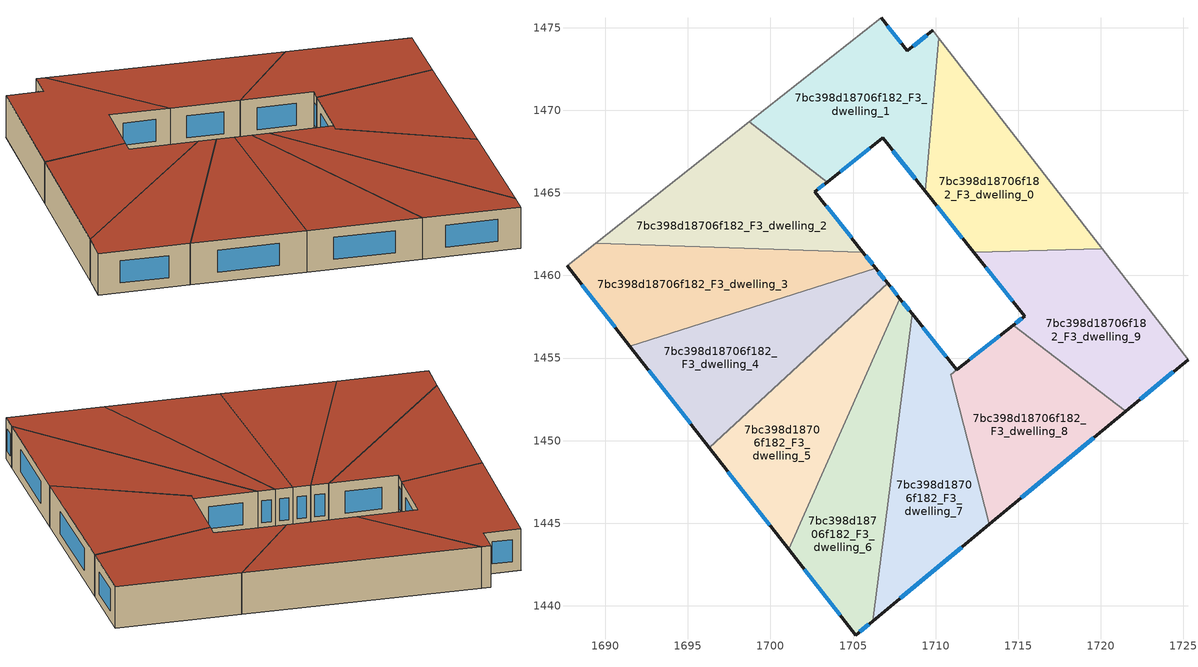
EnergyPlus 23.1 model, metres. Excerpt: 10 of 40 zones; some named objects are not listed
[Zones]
7bc398d18706f182_F3_dwelling_0
 floor to 7bc398d18706f182_F2_dwelling_0 (EU_floor_Construction): 1710.2,1474.36 1720.08,1461.61 1712.31,1461.39 1709.37,1465.09 z9
 wall outside (EU_wall_Construction): 1709.37,1465.09 1712.31,1461.39 z9:12
 wall adiabatic (EU_wall_Construction): 1720.08,1461.61 1710.2,1474.36 z9:12
 wall to 7bc398d18706f182_F3_dwelling_9 (EU_wall_Construction): 1712.31,1461.39 1720.08,1461.61 z9:12
 wall to 7bc398d18706f182_F3_dwelling_1 (EU_wall_Construction): 1710.2,1474.36 1709.37,1465.09 z9:12
 window (EU_Window_Construction): 1710.06,1464.22 1711.62,1462.26 z9.7:11.3
 roof outside (EU_roof_Construction): 1720.08,1461.61 1710.2,1474.36 1709.37,1465.09 1712.31,1461.39 z12
7bc398d18706f182_F3_dwelling_1
 floor to 7bc398d18706f182_F2_dwelling_1 (EU_floor_Construction): 1709.83,1474.83 1710.2,1474.36 1709.37,1465.09 1706.8,1468.32 1703.43,1465.65 1698.73,1469.3 1706.7,1475.6 1708.29,1473.6 z9
 wall outside (EU_wall_Construction): 1703.43,1465.65 1706.8,1468.32 1709.37,1465.09 / 1709.84,1474.83 1708.29,1473.6 1706.7,1475.6 z9:12
 wall adiabatic (EU_wall_Construction): 1706.7,1475.6 1698.73,1469.3 / 1710.2,1474.36 1709.84,1474.83 z9:12
 wall to 7bc398d18706f182_F3_dwelling_2 (EU_wall_Construction): 1698.73,1469.3 1703.43,1465.65 z9:12
 window (EU_Window_Construction): 1707.41,1467.56 1708.77,1465.85 / 1704.22,1466.28 1706.01,1467.7 / 1707.92,1474.07 1707.08,1475.13 / 1709.47,1474.54 1708.65,1473.89 z9.7:11.3
 roof outside (EU_roof_Construction): 1709.37,1465.09 1710.2,1474.36 1709.84,1474.83 1708.29,1473.6 1706.7,1475.6 1698.73,1469.3 1703.43,1465.65 1706.8,1468.32 z12
7bc398d18706f182_F3_dwelling_2
 floor to 7bc398d18706f182_F2_dwelling_2 (EU_floor_Construction): 1703.43,1465.65 1702.69,1465.07 1705.59,1461.41 1689.42,1461.95 1698.73,1469.3 z9
 wall outside (EU_wall_Construction): 1705.59,1461.41 1702.69,1465.07 1703.43,1465.65 z9:12
 wall adiabatic (EU_wall_Construction): 1698.73,1469.3 1689.42,1461.95 z9:12
 wall to 7bc398d18706f182_F3_dwelling_3 (EU_wall_Construction): 1689.42,1461.95 1705.59,1461.41 z9:12
 window (EU_Window_Construction): 1702.86,1465.2 1703.25,1465.51 / 1704.91,1462.27 1703.37,1464.21 z9.7:11.3
 roof outside (EU_roof_Construction): 1705.59,1461.41 1702.69,1465.07 1703.43,1465.65 1698.73,1469.3 1689.42,1461.95 z12
7bc398d18706f182_F3_dwelling_3
 floor to 7bc398d18706f182_F2_dwelling_3 (EU_floor_Construction): 1705.59,1461.41 1706.36,1460.45 1691.49,1455.71 1687.68,1460.58 1689.42,1461.95 z9
 wall outside (EU_wall_Construction): 1706.36,1460.45 1705.59,1461.41 / 1687.68,1460.58 1691.49,1455.71 z9:12
 wall adiabatic (EU_wall_Construction): 1689.42,1461.95 1687.68,1460.58 z9:12
 wall to 7bc398d18706f182_F3_dwelling_4 (EU_wall_Construction): 1691.49,1455.71 1706.36,1460.45 z9:12
 window (EU_Window_Construction): 1706.18,1460.68 1705.78,1461.19 / 1688.57,1459.44 1690.59,1456.85 z9.7:11.3
 roof outside (EU_roof_Construction): 1706.36,1460.45 1705.59,1461.41 1689.42,1461.95 1687.68,1460.58 1691.49,1455.71 z12
7bc398d18706f182_F3_dwelling_4
 floor to 7bc398d18706f182_F2_dwelling_4 (EU_floor_Construction): 1706.36,1460.45 1707.1,1459.52 1696.29,1449.57 1691.49,1455.71 z9
 wall outside (EU_wall_Construction): 1707.1,1459.52 1706.36,1460.45 / 1691.49,1455.71 1696.29,1449.57 z9:12
 wall to 7bc398d18706f182_F3_dwelling_5 (EU_wall_Construction): 1696.29,1449.57 1707.1,1459.52 z9:12
 window (EU_Window_Construction): 1706.93,1459.74 1706.54,1460.23 / 1692.62,1454.27 1695.16,1451.01 z9.7:11.3
 roof outside (EU_roof_Construction): 1707.1,1459.52 1706.36,1460.45 1691.49,1455.71 1696.29,1449.57 z12
7bc398d18706f182_F3_dwelling_5
 floor to 7bc398d18706f182_F2_dwelling_5 (EU_floor_Construction): 1707.1,1459.52 1707.83,1458.6 1701.09,1443.43 1696.29,1449.57 z9
 wall outside (EU_wall_Construction): 1707.83,1458.6 1707.1,1459.52 / 1696.29,1449.57 1701.09,1443.43 z9:12
 wall to 7bc398d18706f182_F3_dwelling_6 (EU_wall_Construction): 1701.09,1443.43 1707.83,1458.6 z9:12
 window (EU_Window_Construction): 1707.66,1458.81 1707.27,1459.3 / 1697.42,1448.13 1699.97,1444.87 z9.7:11.3
 roof outside (EU_roof_Construction): 1701.09,1443.43 1707.83,1458.6 1707.1,1459.52 1696.29,1449.57 z12
7bc398d18706f182_F3_dwelling_6
 floor to 7bc398d18706f182_F2_dwelling_6 (EU_floor_Construction): 1707.83,1458.6 1708.57,1457.67 1706.19,1439.07 1705.17,1438.22 1701.09,1443.43 z9
 wall outside (EU_wall_Construction): 1708.57,1457.67 1707.83,1458.6 / 1701.09,1443.43 1705.17,1438.22 1706.2,1439.07 z9:12
 wall to 7bc398d18706f182_F3_dwelling_7 (EU_wall_Construction): 1706.2,1439.07 1708.57,1457.67 z9:12
 window (EU_Window_Construction): 1708.4,1457.89 1708.01,1458.38 / 1705.41,1438.42 1705.95,1438.87 / 1702.05,1442.2 1704.21,1439.44 z9.7:11.3
 roof outside (EU_roof_Construction): 1706.2,1439.07 1708.57,1457.67 1707.83,1458.6 1701.09,1443.43 1705.17,1438.22 z12
7bc398d18706f182_F3_dwelling_7
 floor to 7bc398d18706f182_F2_dwelling_7 (EU_floor_Construction): 1711.27,1454.28 1710.91,1454 1713.25,1444.92 1706.19,1439.07 1708.57,1457.67 z9
 wall outside (EU_wall_Construction): 1706.2,1439.07 1713.25,1444.92 / 1711.27,1454.28 1708.57,1457.67 z9:12
 wall to 7bc398d18706f182_F3_dwelling_8 (EU_wall_Construction): 1713.25,1444.92 1710.91,1454 1711.27,1454.28 z9:12
 window (EU_Window_Construction): 1707.85,1440.45 1711.59,1443.55 / 1710.63,1455.08 1709.2,1456.87 z9.7:11.3
 roof outside (EU_roof_Construction): 1713.25,1444.92 1710.91,1454 1711.27,1454.28 1708.57,1457.67 1706.2,1439.07 z12
7bc398d18706f182_F3_dwelling_8
 floor to 7bc398d18706f182_F2_dwelling_8 (EU_floor_Construction): 1721.51,1451.78 1713.25,1444.92 1710.91,1454 1711.27,1454.28 1714.69,1456.98 z9
 wall outside (EU_wall_Construction): 1713.25,1444.92 1721.52,1451.78 / 1714.69,1456.98 1711.27,1454.28 z9:12
 wall to 7bc398d18706f182_F3_dwelling_9 (EU_wall_Construction): 1721.51,1451.78 1714.69,1456.98 z9:12
 window (EU_Window_Construction): 1715.19,1446.53 1719.57,1450.17 / 1713.89,1456.35 1712.08,1454.92 z9.7:11.3
 roof outside (EU_roof_Construction): 1721.52,1451.78 1714.69,1456.98 1711.27,1454.28 1710.91,1454 1713.25,1444.92 z12
7bc398d18706f182_F3_dwelling_9
 floor to 7bc398d18706f182_F2_dwelling_9 (EU_floor_Construction): 1720.08,1461.61 1725.28,1454.9 1721.51,1451.78 1714.69,1456.98 1715.38,1457.52 1712.31,1461.39 z9
 wall outside (EU_wall_Construction): 1712.31,1461.39 1715.38,1457.52 1714.69,1456.98 / 1721.52,1451.78 1725.28,1454.9 z9:12
 wall adiabatic (EU_wall_Construction): 1725.28,1454.9 1720.08,1461.61 z9:12
 window (EU_Window_Construction): 1715.22,1457.4 1714.86,1457.11 / 1713.03,1460.48 1714.66,1458.43 / 1722.4,1452.51 1724.39,1454.17 z9.7:11.3
 roof outside (EU_roof_Construction): 1725.28,1454.9 1720.08,1461.61 1712.31,1461.39 1715.38,1457.52 1714.69,1456.98 1721.52,1451.78 z12
[Building]
EU S2 Campaign: North Axis=0; Terrain=City; Solar Distribution=FullExterior
[Site:Location]
Budapest.Ferenc.Liszt.Intl.AP: Latitude=47.437; Longitude=19.256; Time Zone=1; Elevation=185
[SizingPeriod:WeatherFileDays]
AnnualSizingPeriod: Begin Month=1; Begin Day of Month=1; End Month=12; End Day of Month=31; Day of Week for Start Day=Monday; Use Weather File Daylight Saving Period=No; Use Weather File Rain and Snow Indicators=No
[MATERIAL]
EU_InternalMass_Material: Roughness=MediumRough; Thickness=0.1; Conductivity=1; Density=1800; Specific Heat=900; Thermal Absorptance=0.9; Solar Absorptance=0.7; Visible Absorptance=0.7
[MATERIAL:NOMASS] Roughness=MediumRough; Thermal Absorptance=0.9; Solar Absorptance=0.7; Visible Absorptance=0.7
Name | Thermal Resistance
EU_wall_NoMass | 0.832559
EU_roof_NoMass | 1.39638
EU_floor_NoMass | 0.872794
[WINDOWMATERIAL:SIMPLEGLAZINGSYSTEM]
EU_Window_SimpleGlazing: UFactor=2.79869; Solar Heat Gain Coefficient=0.75; Visible Transmittance=0.75
[CONSTRUCTION]
EU_wall_Construction: EU_wall_NoMass
EU_roof_Construction: EU_roof_NoMass
EU_floor_Construction: EU_floor_NoMass
EU_Window_Construction: EU_Window_SimpleGlazing
EU_InternalMass_Construction: EU_InternalMass_Material
[ZONE] Type=1; Multiplier=1; Ceiling Height=autocalculate; Floor Area=autocalculate; Part of Total Floor Area=Yes
Name | Volume
7bc398d18706f182_F3_dwelling_0; 7bc398d18706f182_F3_dwelling_6 | 197.261
7bc398d18706f182_F3_dwelling_1 | 197.26
7bc398d18706f182_F3_dwelling_2 | 197.265
7bc398d18706f182_F3_dwelling_3 | 197.255
7bc398d18706f182_F3_dwelling_4 | 197.258
7bc398d18706f182_F3_dwelling_5 | 197.274
7bc398d18706f182_F3_dwelling_7 | 197.942
7bc398d18706f182_F3_dwelling_8 | 196.562
7bc398d18706f182_F3_dwelling_9 | 197.253
[INTERNALMASS] Construction=EU_InternalMass_Construction
Name | Zone or ZoneList | Surface Area
7bc398d18706f182_F3_dwelling_0_EU_InternalMass | 7bc398d18706f182_F3_dwelling_0 | 65.7534
7bc398d18706f182_F3_dwelling_1_EU_InternalMass | 7bc398d18706f182_F3_dwelling_1 | 65.7532
7bc398d18706f182_F3_dwelling_2_EU_InternalMass | 7bc398d18706f182_F3_dwelling_2 | 65.755
7bc398d18706f182_F3_dwelling_3_EU_InternalMass | 7bc398d18706f182_F3_dwelling_3 | 65.7519
7bc398d18706f182_F3_dwelling_4_EU_InternalMass | 7bc398d18706f182_F3_dwelling_4 | 65.7526
7bc398d18706f182_F3_dwelling_5_EU_InternalMass | 7bc398d18706f182_F3_dwelling_5 | 65.7576
7bc398d18706f182_F3_dwelling_6_EU_InternalMass | 7bc398d18706f182_F3_dwelling_6 | 65.754
7bc398d18706f182_F3_dwelling_7_EU_InternalMass | 7bc398d18706f182_F3_dwelling_7 | 65.9819
7bc398d18706f182_F3_dwelling_8_EU_InternalMass | 7bc398d18706f182_F3_dwelling_8 | 65.5211
7bc398d18706f182_F3_dwelling_9_EU_InternalMass | 7bc398d18706f182_F3_dwelling_9 | 65.751
[OTHEREQUIPMENT] Fuel Type=Electricity; Design Level Calculation Method=Watts/Area; Power per Zone Floor Area=1; Fraction Latent=0; Fraction Radiant=0; Fraction Lost=0; Carbon Dioxide Generation Rate=0; EndUse Subcategory=EU_Step8_InternalGains
Name | Zone or ZoneList or Space or SpaceList | Schedule
EU_Step8_InternalGain_7bc398d18706f182_F3_dwelling_0_f000 | 7bc398d18706f182_F3_dwelling_0 | EU_Step8_GainSchedule_7bc398d18706f182_F3_dwelling_0_f000
EU_Step8_InternalGain_7bc398d18706f182_F3_dwelling_1_f000 | 7bc398d18706f182_F3_dwelling_1 | EU_Step8_GainSchedule_7bc398d18706f182_F3_dwelling_1_f000
EU_Step8_InternalGain_7bc398d18706f182_F3_dwelling_2_f000 | 7bc398d18706f182_F3_dwelling_2 | EU_Step8_GainSchedule_7bc398d18706f182_F3_dwelling_2_f000
EU_Step8_InternalGain_7bc398d18706f182_F3_dwelling_3_f000 | 7bc398d18706f182_F3_dwelling_3 | EU_Step8_GainSchedule_7bc398d18706f182_F3_dwelling_3_f000
EU_Step8_InternalGain_7bc398d18706f182_F3_dwelling_4_f000 | 7bc398d18706f182_F3_dwelling_4 | EU_Step8_GainSchedule_7bc398d18706f182_F3_dwelling_4_f000
EU_Step8_InternalGain_7bc398d18706f182_F3_dwelling_5_f000 | 7bc398d18706f182_F3_dwelling_5 | EU_Step8_GainSchedule_7bc398d18706f182_F3_dwelling_5_f000
EU_Step8_InternalGain_7bc398d18706f182_F3_dwelling_6_f000 | 7bc398d18706f182_F3_dwelling_6 | EU_Step8_GainSchedule_7bc398d18706f182_F3_dwelling_6_f000
EU_Step8_InternalGain_7bc398d18706f182_F3_dwelling_7_f000 | 7bc398d18706f182_F3_dwelling_7 | EU_Step8_GainSchedule_7bc398d18706f182_F3_dwelling_7_f000
EU_Step8_InternalGain_7bc398d18706f182_F3_dwelling_8_f000 | 7bc398d18706f182_F3_dwelling_8 | EU_Step8_GainSchedule_7bc398d18706f182_F3_dwelling_8_f000
EU_Step8_InternalGain_7bc398d18706f182_F3_dwelling_9_f000 | 7bc398d18706f182_F3_dwelling_9 | EU_Step8_GainSchedule_7bc398d18706f182_F3_dwelling_9_f000
[ZONEVENTILATION:DESIGNFLOWRATE] Schedule=EU_AlwaysOn; Design Flow Rate Calculation Method=AirChanges/Hour; Air Changes per Hour=0.475469; Ventilation Type=Natural; Fan Pressure Rise=0; Fan Total Efficiency=1; Constant Term Coefficient=1; Temperature Term Coefficient=0; Velocity Term Coefficient=0; Velocity Squared Term Coefficient=0; Minimum Indoor Temperature=-100; Maximum Indoor Temperature=100; Delta Temperature=-100; Minimum Outdoor Temperature=-100; Maximum Outdoor Temperature=100; Maximum Wind Speed=40
Name | Zone or ZoneList or Space or SpaceList
EU_ConstantAir_7bc398d18706f182_F3_dwelling_0 | 7bc398d18706f182_F3_dwelling_0
EU_ConstantAir_7bc398d18706f182_F3_dwelling_1 | 7bc398d18706f182_F3_dwelling_1
EU_ConstantAir_7bc398d18706f182_F3_dwelling_2 | 7bc398d18706f182_F3_dwelling_2
EU_ConstantAir_7bc398d18706f182_F3_dwelling_3 | 7bc398d18706f182_F3_dwelling_3
EU_ConstantAir_7bc398d18706f182_F3_dwelling_4 | 7bc398d18706f182_F3_dwelling_4
EU_ConstantAir_7bc398d18706f182_F3_dwelling_5 | 7bc398d18706f182_F3_dwelling_5
EU_ConstantAir_7bc398d18706f182_F3_dwelling_6 | 7bc398d18706f182_F3_dwelling_6
EU_ConstantAir_7bc398d18706f182_F3_dwelling_7 | 7bc398d18706f182_F3_dwelling_7
EU_ConstantAir_7bc398d18706f182_F3_dwelling_8 | 7bc398d18706f182_F3_dwelling_8
EU_ConstantAir_7bc398d18706f182_F3_dwelling_9 | 7bc398d18706f182_F3_dwelling_9
[HVACTEMPLATE:THERMOSTAT] Constant Heating Setpoint=20; Constant Cooling Setpoint=50
EU_HeatOnly_7bc398d18706f182_F3_dwelling_5; EU_HeatOnly_7bc398d18706f182_F3_dwelling_6; EU_HeatOnly_7bc398d18706f182_F3_dwelling_7; EU_HeatOnly_7bc398d18706f182_F3_dwelling_8; EU_HeatOnly_7bc398d18706f182_F3_dwelling_9
[HVACTEMPLATE:ZONE:IDEALLOADSAIRSYSTEM] System Availability Schedule=EU_AlwaysOn; Maximum Heating Supply Air Temperature=50; Minimum Cooling Supply Air Temperature=13; Maximum Heating Supply Air Humidity Ratio=0.0156; Minimum Cooling Supply Air Humidity Ratio=0.0077; Heating Limit=NoLimit; Cooling Limit=NoLimit; Heating Availability Schedule=EU_AlwaysOn; Cooling Availability Schedule=EU_CoolingOff; Dehumidification Control Type=ConstantSensibleHeatRatio; Cooling Sensible Heat Ratio=0.7; Dehumidification Setpoint=60; Humidification Control Type=None; Humidification Setpoint=30; Outdoor Air Method=None; Outdoor Air Flow Rate per Person=0.00944; Outdoor Air Flow Rate per Zone Floor Area=0; Outdoor Air Flow Rate per Zone=0; Demand Controlled Ventilation Type=None; Outdoor Air Economizer Type=NoEconomizer; Heat Recovery Type=None; Sensible Heat Recovery Effectiveness=0.7; Latent Heat Recovery Effectiveness=0.65
Name | Template Thermostat
7bc398d18706f182_F3_dwelling_0 | EU_HeatOnly_7bc398d18706f182_F3_dwelling_0
7bc398d18706f182_F3_dwelling_1 | EU_HeatOnly_7bc398d18706f182_F3_dwelling_1
7bc398d18706f182_F3_dwelling_2 | EU_HeatOnly_7bc398d18706f182_F3_dwelling_2
7bc398d18706f182_F3_dwelling_3 | EU_HeatOnly_7bc398d18706f182_F3_dwelling_3
7bc398d18706f182_F3_dwelling_4 | EU_HeatOnly_7bc398d18706f182_F3_dwelling_4
7bc398d18706f182_F3_dwelling_5 | EU_HeatOnly_7bc398d18706f182_F3_dwelling_5
7bc398d18706f182_F3_dwelling_6 | EU_HeatOnly_7bc398d18706f182_F3_dwelling_6
7bc398d18706f182_F3_dwelling_7 | EU_HeatOnly_7bc398d18706f182_F3_dwelling_7
7bc398d18706f182_F3_dwelling_8 | EU_HeatOnly_7bc398d18706f182_F3_dwelling_8
7bc398d18706f182_F3_dwelling_9 | EU_HeatOnly_7bc398d18706f182_F3_dwelling_9
[SIZING:ZONE] Zone Cooling Design Supply Air Temperature Input Method=SupplyAirTemperature; Zone Cooling Design Supply Air Temperature=13; Zone Heating Design Supply Air Temperature Input Method=SupplyAirTemperature; Zone Heating Design Supply Air Temperature=50; Zone Cooling Design Supply Air Humidity Ratio=0.008; Zone Heating Design Supply Air Humidity Ratio=0.008; Cooling Design Air Flow Method=DesignDay; Cooling Design Air Flow Rate=0; Cooling Minimum Air Flow per Zone Floor Area=0.000762; Cooling Minimum Air Flow=0; Cooling Minimum Air Flow Fraction=0.2; Heating Design Air Flow Method=DesignDay; Heating Design Air Flow Rate=0; Heating Maximum Air Flow per Zone Floor Area=0.002032; Heating Maximum Air Flow=0.141576; Heating Maximum Air Flow Fraction=0.3; Account for Dedicated Outdoor Air System=No; Dedicated Outdoor Air System Control Strategy=NeutralSupplyAir; Dedicated Outdoor Air Low Setpoint Temperature for Design=autosize; Dedicated Outdoor Air High Setpoint Temperature for Design=autosize; Zone Load Sizing Method=Sensible Load Only No Latent Load; Zone Latent Cooling Design Supply Air Humidity Ratio Input Method=HumidityRatioDifference; Zone Cooling Design Supply Air Humidity Ratio Difference=0.005; Zone Latent Heating Design Supply Air Humidity Ratio Input Method=HumidityRatioDifference; Zone Humidification Design Supply Air Humidity Ratio Difference=0.005
7bc398d18706f182_F3_dwelling_0; 7bc398d18706f182_F3_dwelling_1; 7bc398d18706f182_F3_dwelling_2; 7bc398d18706f182_F3_dwelling_3; 7bc398d18706f182_F3_dwelling_4; 7bc398d18706f182_F3_dwelling_5; 7bc398d18706f182_F3_dwelling_6; 7bc398d18706f182_F3_dwelling_7; 7bc398d18706f182_F3_dwelling_8; 7bc398d18706f182_F3_dwelling_9
[SCHEDULE:CONSTANT]
Name | Hourly Value
EU_AlwaysOn | 1
EU_CoolingOff | 0
[SCHEDULE:FILE] Column Number=1; Rows to Skip at Top=0; Number of Hours of Data=8760; Column Separator=Comma; Interpolate to Timestep=No; Minutes per Item=60; Adjust Schedule for Daylight Savings=Yes
Name | File
EU_Step8_GainSchedule_7bc398d18706f182_F3_dwelling_0_f000 | ../../schedules/7bc398d18706f182/7bc398d18706f182_F3_dwelling_0_f000_gain.csv
EU_Step8_GainSchedule_7bc398d18706f182_F3_dwelling_1_f000 | ../../schedules/7bc398d18706f182/7bc398d18706f182_F3_dwelling_1_f000_gain.csv
EU_Step8_GainSchedule_7bc398d18706f182_F3_dwelling_2_f000 | ../../schedules/7bc398d18706f182/7bc398d18706f182_F3_dwelling_2_f000_gain.csv
EU_Step8_GainSchedule_7bc398d18706f182_F3_dwelling_3_f000 | ../../schedules/7bc398d18706f182/7bc398d18706f182_F3_dwelling_3_f000_gain.csv
EU_Step8_GainSchedule_7bc398d18706f182_F3_dwelling_4_f000 | ../../schedules/7bc398d18706f182/7bc398d18706f182_F3_dwelling_4_f000_gain.csv
EU_Step8_GainSchedule_7bc398d18706f182_F3_dwelling_5_f000 | ../../schedules/7bc398d18706f182/7bc398d18706f182_F3_dwelling_5_f000_gain.csv
EU_Step8_GainSchedule_7bc398d18706f182_F3_dwelling_6_f000 | ../../schedules/7bc398d18706f182/7bc398d18706f182_F3_dwelling_6_f000_gain.csv
EU_Step8_GainSchedule_7bc398d18706f182_F3_dwelling_7_f000 | ../../schedules/7bc398d18706f182/7bc398d18706f182_F3_dwelling_7_f000_gain.csv
EU_Step8_GainSchedule_7bc398d18706f182_F3_dwelling_8_f000 | ../../schedules/7bc398d18706f182/7bc398d18706f182_F3_dwelling_8_f000_gain.csv
EU_Step8_GainSchedule_7bc398d18706f182_F3_dwelling_9_f000 | ../../schedules/7bc398d18706f182/7bc398d18706f182_F3_dwelling_9_f000_gain.csv
